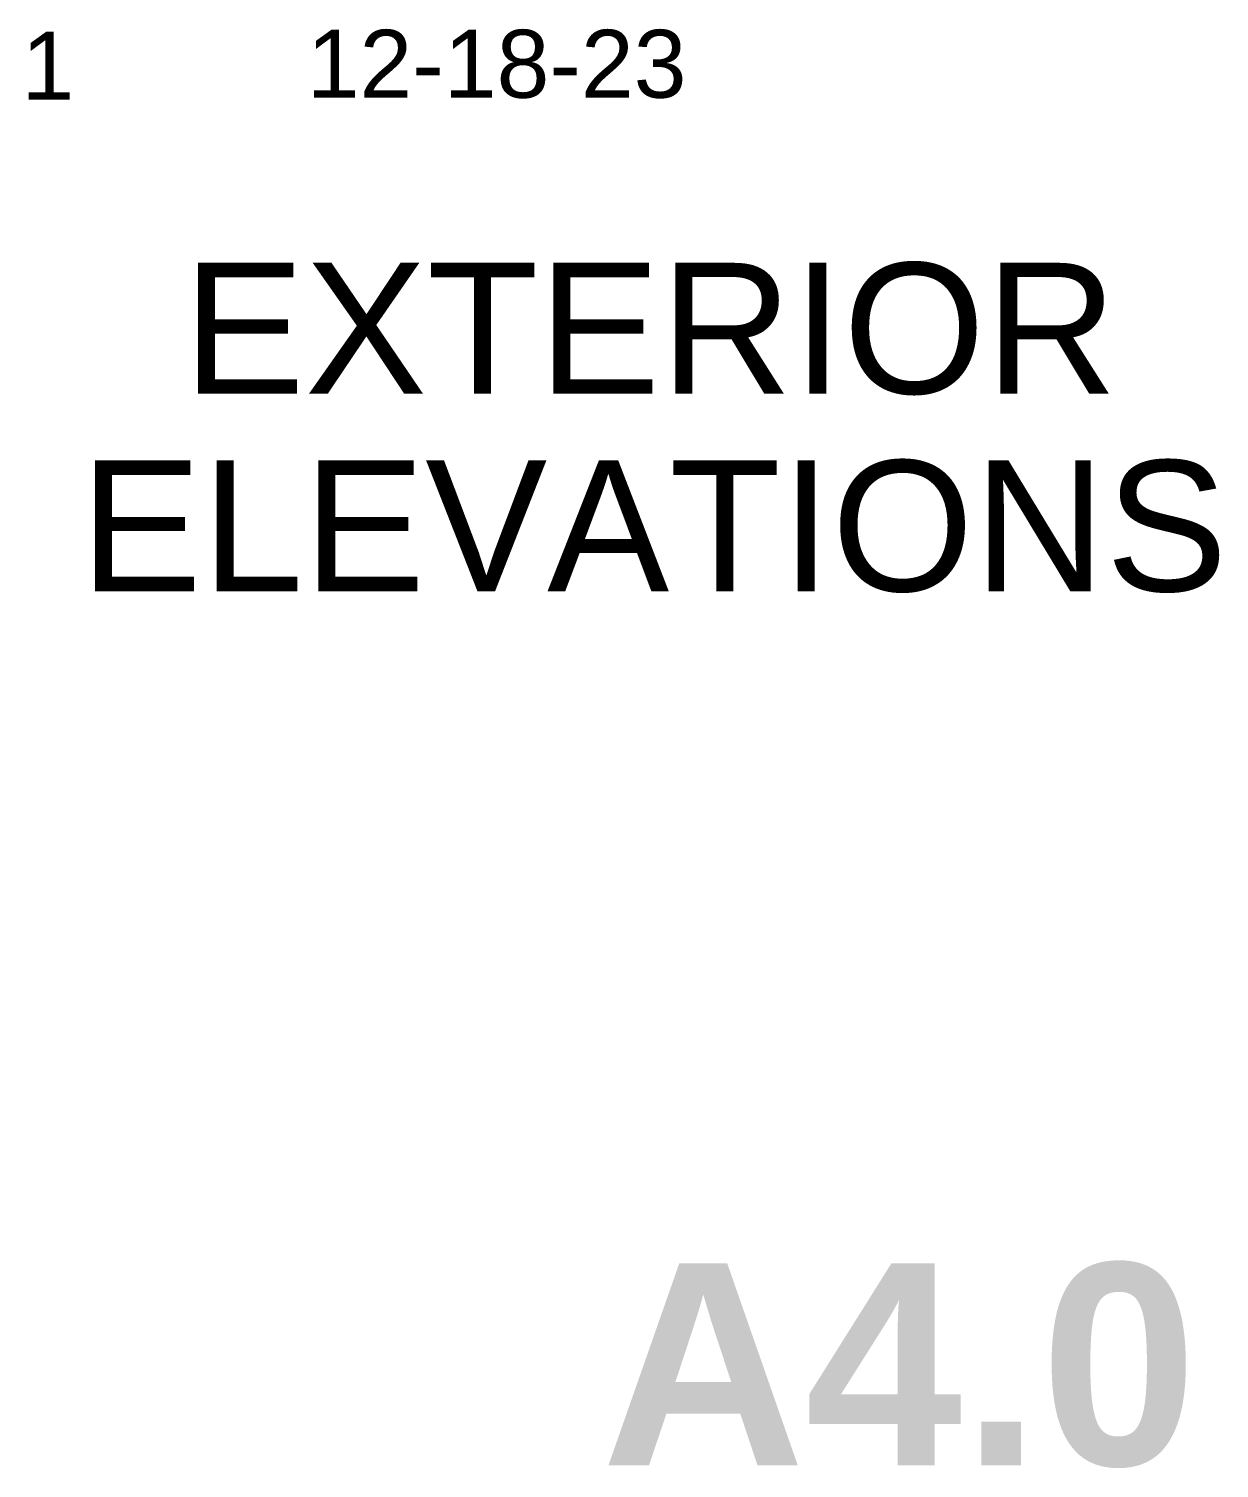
# Model space of a CAD drawing. Header units: inches. Extents: x 1543 to 43489, y -26 to 5775.
# Drawn here: x 3038.3 to 3129.6, y 2850.9 to 2961.3 of the extents above; entities that cross this region are included whole.
import ezdxf

# ---------------------------------------------------------------- set-up
doc = ezdxf.new("R2010")
doc.units = ezdxf.units.IN
doc.header["$LTSCALE"] = 0.5
doc.header["$MEASUREMENT"] = 0
doc.layers.add('PDF_Text', color=7, linetype='Continuous')
doc.styles.add('PDF Arial', font='arial.ttf')
doc.styles.add('PDF Arial Bold', font='arialbd.ttf', dxfattribs={"height": 8})

msp = doc.modelspace()

# ---------------------------------------------------------------- texts
at = {"layer": 'PDF_Text', "attachment_point": 7}
for s, insert, char_height, style in [('1', (3037.79, 2955.88), 5.21, 'PDF Arial'), ('12-18-23', (3059.66, 2955.96), 5.208, 'PDF Arial'), ('EXTERIOR', (3050.17, 2933.2), 10.034, 'PDF Arial'), ('ELEVATIONS', (3042.26, 2918.05), 10.034, 'PDF Arial'), ('A4.0', (3082.26, 2850.95), 15.488, 'PDF Arial Bold')]:
    msp.add_mtext(s, dxfattribs=dict(at, insert=insert, char_height=char_height, style=style))

doc.saveas('drawing.dxf')
